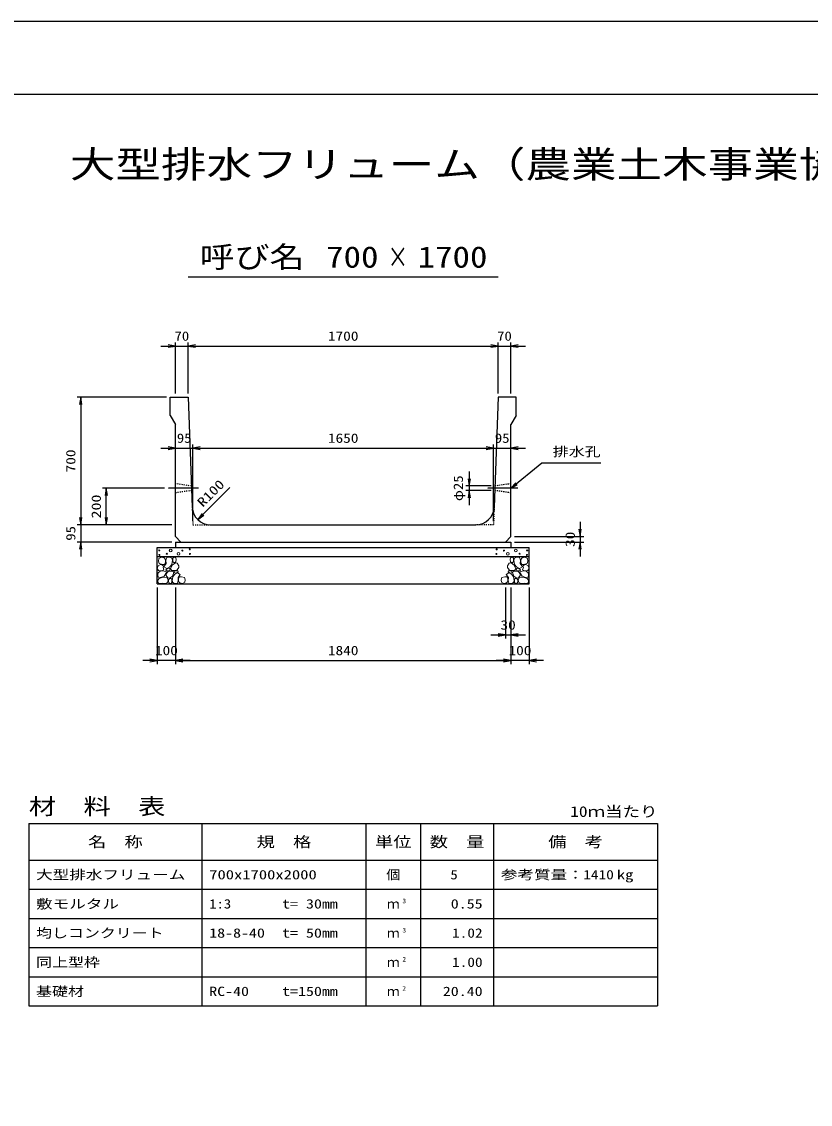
# Model space of a CAD drawing. Units: millimetres at full size. Extents: x 0 to 16820, y 0 to 11880.
# Drawn here: x 5646 to 9973, y 5940 to 11880 of the extents above; entities that cross this region are included whole.
import ezdxf
from ezdxf.enums import TextEntityAlignment as Align

# ---------------------------------------------------------------- set-up
doc = ezdxf.new("R2010")
doc.units = ezdxf.units.MM
doc.linetypes.add('CHAIN', pattern=[18.5, 12, -1.5, 3.5, -1.5])
doc.linetypes.add('DASHED_SPACED', pattern=[12, 6, -6])
for name, color, linetype, lineweight in [('0_2', 7, 'Continuous', 25), ('D-BMK', 2, 'CHAIN', 25), ('D-DCR-HCHn', 4, 'Continuous', 9), ('D-MTR-FRAM', 7, 'Continuous', 25), ('D-MTR-LINE', 7, 'Continuous', 25), ('D-STR-DIM', 7, 'Continuous', 25), ('D-STR-STRn', 1, 'Continuous', 25), ('D-TTL', 2, 'Continuous', 25), ('D-TTL-TXT', 7, 'Continuous', 25)]:
    doc.layers.add(name, color=color, linetype=linetype, lineweight=lineweight)
doc.layers.add('D-MTR', color=7, linetype='Continuous')
doc.layers.add('D-MTR-TXT', color=7, linetype='Continuous')
doc.styles.add('ＭＳ ゴシック', font='')
doc.styles.get('ＭＳ ゴシック').set_extended_font_data('MS Gothic')

# ---------------------------------------------------------------- blocks, each defined once
blk = doc.blocks.new('open_arrow')
at = {"color": 0, "linetype": 'Continuous', "lineweight": -2}
blk.add_lwpolyline([(7.5, 1.25), (0, 0), (7.5, -1.25)], dxfattribs=at)

msp = doc.modelspace()

# ---------------------------------------------------------------- linework, layer by layer
at = {"layer": '0_2'}
msp.add_lwpolyline([(8330, 9320), (8500, 9460), (8540, 9460), (8822.944, 9460)], dxfattribs=at)
at = {"layer": 'D-BMK'}
for p, q in [((6617.006, 9320), (6449.149, 9320)), ((8369.149, 9320), (8201.292, 9320))]:
    msp.add_line(p, q, dxfattribs=at)
at = {"layer": 'D-DCR-HCHn'}
for points in [[(6428.399, 8938.696), (6412.796, 8942.163), (6398.928, 8935.228), (6397.194, 8919.626), (6400.661, 8907.491), (6417.997, 8902.29), (6430.132, 8902.29), (6435.333, 8910.958), (6435.333, 8930.028)], [(6442.267, 8940.429), (6437.067, 8924.827), (6438.8, 8907.491), (6426.665, 8888.421), (6442.267, 8879.753), (6459.603, 8888.421), (6470.005, 8902.29), (6473.472, 8924.827), (6470.005, 8936.962), (6459.603, 8942.163)], [(6471.739, 8898.823), (6463.071, 8878.02), (6470.005, 8869.352), (6490.808, 8869.352), (6499.476, 8872.819), (6508.144, 8884.954), (6508.144, 8895.356), (6499.476, 8909.224), (6489.074, 8910.958)], [(6475.206, 8936.962), (6475.206, 8916.159), (6483.874, 8910.958), (6492.542, 8916.159), (6494.275, 8928.294), (6492.542, 8938.696), (6480.407, 8942.163)], [(8348.261, 8898.823), (8356.929, 8878.02), (8349.995, 8869.352), (8329.192, 8869.352), (8320.524, 8872.819), (8311.856, 8884.954), (8311.856, 8895.356), (8320.524, 8909.224), (8330.926, 8910.958)], [(8344.794, 8936.962), (8344.794, 8916.159), (8336.126, 8910.958), (8327.458, 8916.159), (8325.725, 8928.294), (8327.458, 8938.696), (8339.593, 8942.163)], [(8377.733, 8940.429), (8382.933, 8924.827), (8381.2, 8907.491), (8393.335, 8888.421), (8377.733, 8879.753), (8360.397, 8888.421), (8349.995, 8902.29), (8346.528, 8924.827), (8349.995, 8936.962), (8360.397, 8942.163)], [(8391.601, 8938.696), (8407.204, 8942.163), (8421.072, 8935.228), (8422.806, 8919.626), (8419.339, 8907.491), (8402.003, 8902.29), (8389.868, 8902.29), (8384.667, 8910.958), (8384.667, 8930.028)], [(6395.46, 8895.356), (6390.26, 8879.753), (6397.194, 8869.352), (6414.53, 8867.618), (6426.366, 8872.699), (6421.464, 8884.954), (6424.932, 8891.889), (6417.997, 8898.823), (6407.596, 8902.29)], [(6428.366, 8837.757), (6441.208, 8857.019), (6439.603, 8861.834), (6421.946, 8866.65), (6405.894, 8865.045), (6394.658, 8855.414), (6393.052, 8844.177), (6394.658, 8832.941), (6407.499, 8829.731)], [(6445.735, 8879.753), (6437.067, 8872.819), (6440.534, 8867.618), (6452.669, 8867.618), (6457.87, 8869.352), (6461.337, 8876.286), (6456.136, 8881.487)], [(6473.311, 8837.757), (6481.337, 8857.019), (6474.916, 8865.045), (6455.654, 8865.045), (6447.628, 8861.834), (6439.603, 8850.598), (6439.603, 8840.967), (6447.628, 8828.125), (6457.259, 8826.52)], [(6500.599, 8799.232), (6505.415, 8813.679), (6503.81, 8829.731), (6515.046, 8847.388), (6500.599, 8855.414), (6484.548, 8847.388), (6474.916, 8834.546), (6471.706, 8813.679), (6474.916, 8802.443), (6484.548, 8797.627)], [(6497.389, 8855.414), (6505.415, 8861.834), (6502.204, 8866.65), (6490.968, 8866.65), (6486.153, 8865.045), (6482.942, 8858.624), (6487.758, 8853.808)], [(8319.401, 8799.232), (8314.585, 8813.679), (8316.19, 8829.731), (8304.954, 8847.388), (8319.401, 8855.414), (8335.452, 8847.388), (8345.084, 8834.546), (8348.294, 8813.679), (8345.084, 8802.443), (8335.452, 8797.627)], [(8322.611, 8855.414), (8314.585, 8861.834), (8317.796, 8866.65), (8329.032, 8866.65), (8333.847, 8865.045), (8337.058, 8858.624), (8332.242, 8853.808)], [(8346.689, 8837.757), (8338.663, 8857.019), (8345.084, 8865.045), (8364.346, 8865.045), (8372.372, 8861.834), (8380.397, 8850.598), (8380.397, 8840.967), (8372.372, 8828.125), (8362.741, 8826.52)], [(8374.265, 8879.753), (8382.933, 8872.819), (8379.466, 8867.618), (8367.331, 8867.618), (8362.13, 8869.352), (8358.663, 8876.286), (8363.864, 8881.487)], [(8391.634, 8837.757), (8378.792, 8857.019), (8380.397, 8861.834), (8398.054, 8866.65), (8414.106, 8865.045), (8425.342, 8855.414), (8426.948, 8844.177), (8425.342, 8832.941), (8412.501, 8829.731)], [(8424.54, 8895.356), (8429.74, 8879.753), (8422.806, 8869.352), (8405.47, 8867.618), (8393.634, 8872.699), (8398.536, 8884.954), (8395.068, 8891.889), (8402.003, 8898.823), (8412.404, 8902.29)], [(6434.787, 8797.627), (6446.023, 8802.443), (6449.234, 8818.494), (6442.813, 8829.731), (6431.577, 8832.941), (6417.13, 8831.336), (6401.078, 8824.915), (6393.052, 8815.284), (6393.052, 8804.048), (6397.868, 8797.627), (6417.13, 8799.232)], [(6470.101, 8802.443), (6470.101, 8821.705), (6462.075, 8826.52), (6454.049, 8821.705), (6452.444, 8810.469), (6454.049, 8800.837), (6465.285, 8797.627)], [(6513.441, 8800.837), (6527.887, 8797.627), (6540.729, 8804.048), (6542.334, 8818.494), (6539.124, 8829.731), (6523.072, 8834.546), (6511.836, 8834.546), (6507.02, 8826.52), (6507.02, 8808.863)], [(8306.559, 8800.837), (8292.113, 8797.627), (8279.271, 8804.048), (8277.666, 8818.494), (8280.876, 8829.731), (8296.928, 8834.546), (8308.164, 8834.546), (8312.98, 8826.52), (8312.98, 8808.863)], [(8349.899, 8802.443), (8349.899, 8821.705), (8357.925, 8826.52), (8365.951, 8821.705), (8367.556, 8810.469), (8365.951, 8800.837), (8354.715, 8797.627)], [(8385.213, 8797.627), (8373.977, 8802.443), (8370.766, 8818.494), (8377.187, 8829.731), (8388.423, 8832.941), (8402.87, 8831.336), (8418.922, 8824.915), (8426.948, 8815.284), (8426.948, 8804.048), (8422.132, 8797.627), (8402.87, 8799.232)]]:
    msp.add_lwpolyline(points, close=True, dxfattribs=at)
for centre, radius in [((6400.727, 8978.955), 3), ((6463.336, 8978.955), 7.5), ((6527.708, 8978.164), 3), ((6568.131, 8985.006), 3), ((8251.869, 8985.006), 3), ((8292.292, 8978.164), 3), ((8356.664, 8978.955), 7.5), ((8419.273, 8978.955), 3), ((6401.869, 8953.91), 3), ((6442.292, 8960.752), 3), ((6506.664, 8959.961), 7.5), ((6569.273, 8959.961), 3), ((8250.727, 8959.961), 3), ((8313.336, 8959.961), 7.5), ((8377.708, 8960.752), 3), ((8418.131, 8953.91), 3)]:
    msp.add_circle(centre, radius, dxfattribs=at)
at = {"layer": 'D-MTR-FRAM'}
for p, q in [((5685, 7480), (9135, 7480)), ((5685, 7480), (5685, 6480)), ((9135, 7480), (9135, 6480)), ((5685, 6480), (9135, 6480))]:
    msp.add_line(p, q, dxfattribs=at)
at = {"layer": 'D-MTR-LINE'}
for p, q in [((6635, 7480), (6635, 6480)), ((7535, 7480), (7535, 6480)), ((7835, 7480), (7835, 6480)), ((8235, 7480), (8235, 6480)), ((5685, 7280), (9135, 7280)), ((5685, 7120), (9135, 7120)), ((5685, 6960), (9135, 6960)), ((5685, 6800), (9135, 6800)), ((5685, 6640), (9135, 6640))]:
    msp.add_line(p, q, dxfattribs=at)
at = {"layer": 'D-STR-DIM'}
for p, q in [((6410, 10100), (6640, 10100)), ((6490, 9840), (6490, 10120)), ((6560, 9840), (6560, 10120)), ((6560, 9840), (6560, 10120)), ((6560, 10100), (8260, 10100)), ((8180, 10100), (8410, 10100)), ((8260, 9840), (8260, 10120)), ((8260, 9840), (8260, 10120)), ((8330, 9840), (8330, 10120)), ((6440, 9820), (5950, 9820)), ((5970, 9820), (5970, 9120)), ((6410, 9540), (6665, 9540)), ((6585, 9140), (6585, 9560)), ((6585, 9140), (6585, 9560)), ((6585, 9540), (8235, 9540)), ((8155, 9540), (8410, 9540)), ((8235, 9140), (8235, 9560)), ((8235, 9140), (8235, 9560)), ((8102.143, 9412.5), (8102.143, 9227.5)), ((8222.589, 9332.5), (8082.143, 9332.5)), ((6429.149, 9320), (6090, 9320)), ((6110, 9120), (6110, 9320)), ((6612.055, 9148.038), (6788.832, 9324.815)), ((8221.696, 9307.5), (8082.143, 9307.5)), ((5970, 9200), (5970, 8945)), ((6470, 9120), (5950, 9120)), ((6470, 9120), (5950, 9120)), ((6470, 9120), (6090, 9120)), ((8710, 9135), (8710, 8945)), ((8350, 9055), (8730, 9055)), ((6470, 9025), (5950, 9025)), ((8350, 9025), (8730, 9025)), ((6390, 8775), (6390, 8355)), ((6490, 8775), (6490, 8355)), ((6490, 8775), (6490, 8355)), ((8300, 8775), (8300, 8495)), ((8330, 8775), (8330, 8355)), ((8330, 8775), (8330, 8355)), ((8330, 8775), (8330, 8495)), ((8430, 8775), (8430, 8355)), ((8220, 8515), (8410, 8515)), ((6570, 8375), (6310, 8375)), ((6490, 8375), (8330, 8375)), ((8510, 8375), (8250, 8375))]:
    msp.add_line(p, q, dxfattribs=at)
at = {"layer": 'D-STR-STRn'}
for p, q in [((6460, 9820), (6560, 9820)), ((6460, 9720), (6460, 9820)), ((6560, 9820), (6581.556, 9216.431)), ((8260, 9820), (8238.444, 9216.431)), ((8360, 9820), (8260, 9820)), ((8360, 9720), (8360, 9820)), ((6460, 9720), (6490, 9670)), ((8360, 9720), (8330, 9670)), ((6490, 9055), (6490, 9670)), ((8330, 9055), (8330, 9670)), ((6681.492, 9120), (8138.508, 9120)), ((6490, 9055), (6520, 9025)), ((8330, 9055), (8300, 9025)), ((6390, 8795), (6390, 8995)), ((6390, 8995), (8430, 8995)), ((6490, 9025), (8330, 9025)), ((6490, 9025), (6490, 8995)), ((8330, 9025), (8330, 8995)), ((8430, 8795), (8430, 8995)), ((6390, 8945), (8430, 8945)), ((6390, 8795), (8430, 8795))]:
    msp.add_line(p, q, dxfattribs=at)
at = {"layer": 'D-STR-STRn', "color": 2, "linetype": 'DASHED_SPACED'}
for p, q in [((6577.411, 9332.5), (6490, 9345)), ((8330, 9345), (8242.589, 9332.5)), ((6578.304, 9307.5), (6490, 9295)), ((8330, 9295), (8241.696, 9307.5)), ((6581.556, 9216.431), (6585, 9120)), ((8238.444, 9216.431), (8235, 9120)), ((6585, 9120), (6681.492, 9120)), ((8235, 9120), (8138.508, 9120))]:
    msp.add_line(p, q, dxfattribs=at)
at = {"layer": 'D-STR-STRn'}
for centre, start, end in [((6681.492, 9220), 182.04541, 270), ((8138.508, 9220), 270, 357.95459)]:
    msp.add_arc(centre, 100, start, end, dxfattribs=at)
at = {"layer": 'D-TTL'}
for points in [[(0, 0), (16820, 0), (16820, 11880), (0, 11880)], [(400, 400), (16420, 400), (16420, 11480), (400, 11480)]]:
    msp.add_lwpolyline(points, close=True, dxfattribs=at)
at = {"layer": 'D-TTL-TXT'}
msp.add_line((6560, 10480), (8260, 10480), dxfattribs=at)

# ---------------------------------------------------------------- block references
at = {"layer": '0_2', "xscale": 5.33, "yscale": 5.33, "rotation": 39.5}
msp.add_blockref('open_arrow', (8330, 9320), dxfattribs=at)
at = {"layer": 'D-STR-DIM', "xscale": 5.33, "yscale": 5.33}
for p, rotation in [((6490, 10100), 180), ((8260, 10100), 180), ((8260, 10100), 180), ((5970, 9820), 270), ((6490, 9540), 180), ((8235, 9540), 180), ((8235, 9540), 180), ((8102.143, 9332.5), 90), ((6110, 9320), 270), ((8102.143, 9307.5), 270), ((5970, 9120), 90), ((5970, 9120), 90), ((6110, 9120), 90), ((6612.055, 9148.038), 45), ((8710, 9055), 90), ((5970, 9025), 270), ((8710, 9025), 270), ((8300, 8515), 180), ((6390, 8375), 180), ((8330, 8375), 180), ((8330, 8375), 180)]:
    msp.add_blockref('open_arrow', p, dxfattribs=dict(at, rotation=rotation))
for p in [(6560, 10100), (6560, 10100), (8330, 10100), (6585, 9540), (6585, 9540), (8330, 9540), (8330, 8515), (6490, 8375), (6490, 8375), (8430, 8375)]:
    msp.add_blockref('open_arrow', p, dxfattribs=at)

# ---------------------------------------------------------------- texts
at = {"layer": '0_2', "style": 'ＭＳ ゴシック', "width": 1.25}
msp.add_text('排水孔', height=51.32, dxfattribs=at).set_placement((8560, 9480), align=Align.BOTTOM_LEFT)
at = {"layer": 'D-MTR', "style": 'ＭＳ ゴシック', "width": 1.25}
msp.add_text('材\u3000料\u3000表', height=87.98, dxfattribs=at).set_placement((5685, 7504), align=Align.BOTTOM_LEFT)
at = {"layer": 'D-MTR', "style": 'ＭＳ ゴシック', "width": 1.2}
msp.add_text('10ｍ当たり', height=58.65, dxfattribs=at).set_placement((9135, 7499.333), align=Align.BOTTOM_RIGHT)
at = {"layer": 'D-MTR-TXT', "style": 'ＭＳ ゴシック'}
for s, height, width, p in [('名\u3000称', 58.65, 1.25, (6160, 7380)), ('規\u3000格', 58.65, 1.25, (7085, 7380)), ('単位', 58.65, 1.25, (7685, 7380)), ('数\u3000量', 58.65, 1.25, (8035, 7380)), ('備\u3000考', 58.65, 1.25, (8685, 7380)), ('個', 51.32, 1.1, (7685, 7200))]:
    msp.add_text(s, height=height, dxfattribs=dict(at, width=width)).set_placement(p, align=Align.MIDDLE_CENTER)
for s, width, p in [('大型排水フリューム', 1.3, (5725, 7200)), ('700x1700x2000', 1.3, (6675, 7200)), ('参考質量：    kg', 1.3, (8275, 7200)), ('敷モルタル', 1.3, (5725, 7040)), ('1:3', 1.15, (6675, 7040)), ('t= 30mm', 1.25, (7075, 7040)), ('均しコンクリート', 1.25, (5725, 6880)), ('18-8-40', 1.25, (6675, 6880)), ('t= 50mm', 1.25, (7075, 6880)), ('同上型枠', 1.25, (5725, 6720)), ('基礎材', 1.25, (5725, 6560)), ('RC-40', 1.25, (6675, 6560)), ('t=150mm', 1.25, (7075, 6560))]:
    msp.add_text(s, height=51.32, dxfattribs=dict(at, width=width)).set_placement(p, align=Align.MIDDLE_LEFT)
for s, width, p in [('5', 1.15, (8038.553, 7200)), ('1410', 1.2, (8895, 7200)), ('0.55', 1.25, (8175, 7040)), ('1.02', 1.2, (8175, 6880)), ('1.00', 1.2, (8175, 6720)), ('20.40', 1.25, (8175, 6560))]:
    msp.add_text(s, height=51.32, dxfattribs=dict(at, width=width)).set_placement(p, align=Align.MIDDLE_RIGHT)
for p in [(7685, 7040), (7685, 6880), (7685, 6720), (7685, 6560)]:
    msp.add_text('ｍ', height=51.32, dxfattribs=at).set_placement(p, align=Align.MIDDLE_CENTER)
at = {"layer": 'D-MTR-TXT', "style": 'ＭＳ ゴシック', "width": 1.15}
for s, p in [('3', (7735, 7035.333)), ('3', (7735, 6875.333)), ('2', (7735, 6715.333)), ('2', (7735, 6555.333))]:
    msp.add_text(s, height=25.66, dxfattribs=at).set_placement(p, align=Align.BOTTOM_LEFT)
at = {"layer": 'D-STR-DIM', "style": 'ＭＳ ゴシック'}
for s, width, p in [('70', 1.15, (6525, 10155)), ('1700', 1.2, (7410, 10155)), ('70', 1.15, (8295, 10155)), ('95', 1.15, (6537.5, 9595)), ('1650', 1.2, (7410, 9595)), ('95', 1.15, (8282.5, 9595)), ('30', 1.2, (8315, 8570)), ('100', 1.2, (6440, 8430)), ('1840', 1.2, (7410, 8430)), ('100', 1.2, (8380, 8430))]:
    msp.add_text(s, height=51.32, dxfattribs=dict(at, width=width)).set_placement(p, align=Align.MIDDLE_CENTER)
for s, width, p in [('700', 1.2, (5915, 9470)), ('φ25', 1.15, (8041.458, 9320)), ('200', 1.25, (6055, 9220)), ('95', 1.15, (5915, 9072.5)), ('30', 1.2, (8655, 9040))]:
    msp.add_text(s, height=51.32, rotation=90, dxfattribs=dict(at, width=width)).set_placement(p, align=Align.MIDDLE_CENTER)
at = {"layer": 'D-STR-DIM', "style": 'ＭＳ ゴシック', "width": 1.25}
msp.add_text('R100', height=51.32, rotation=45, dxfattribs=at).set_placement((6650.995, 9202.063), align=Align.BOTTOM_LEFT)
at = {"layer": 'D-TTL-TXT', "style": 'ＭＳ ゴシック'}
for s, height, width, p in [('大型排水フリューム（農業土木事業協会型）', 146.6, 1.25, (8410, 10980)), ('呼び名', 117.3, 1.2, (6910, 10495)), ('700', 117.3, 1.2, (7460, 10495)), ('×', 117.3, 0.7, (7710, 10495)), ('1700', 117.3, 1.2, (8010, 10495))]:
    msp.add_text(s, height=height, dxfattribs=dict(at, width=width)).set_placement(p, align=Align.BOTTOM_CENTER)

doc.saveas('drawing.dxf')
